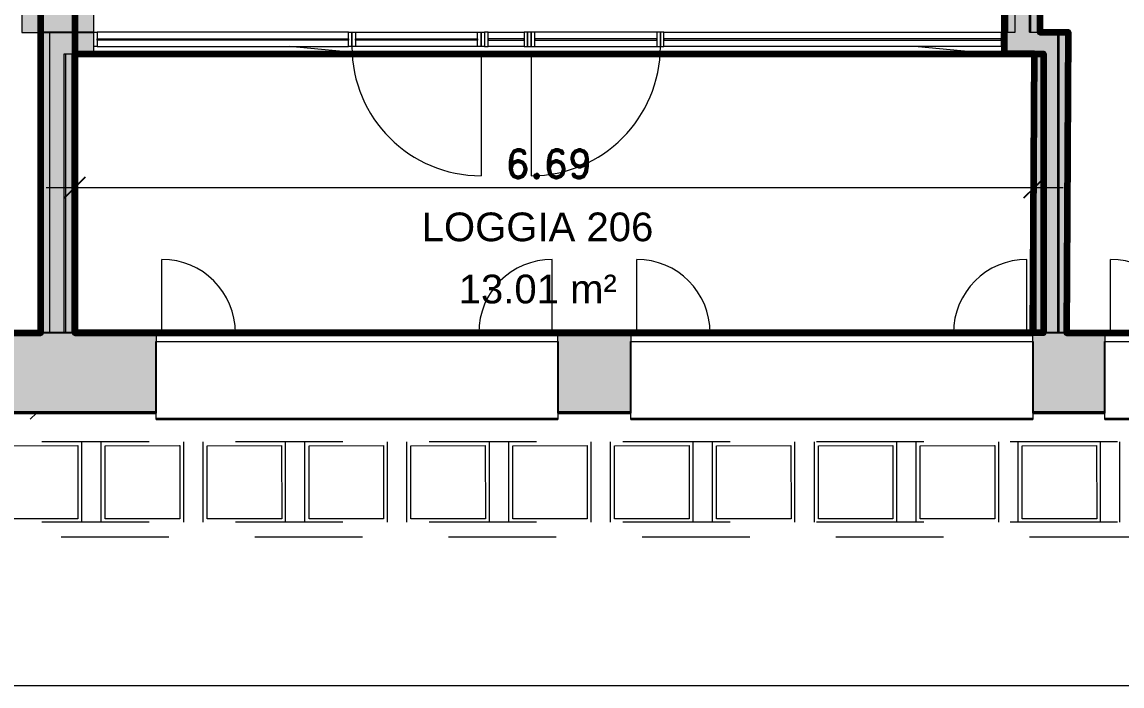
# Model space of a CAD drawing. Header units: metres. Extents: x -227.9 to -140, y 37.9 to 92.1.
# Drawn here: x -202.68 to -195.01, y 38.01 to 42.64 of the extents above; entities that cross this region are included whole.
import ezdxf

# ---------------------------------------------------------------- set-up
doc = ezdxf.new("R2010")
doc.units = ezdxf.units.M
doc.linetypes.add('JIS_02_0.7', pattern=[1.35, 0.75, -0.6])
for name, color, linetype, lineweight in [('A-ANNO-DIMS', 7, 'Continuous', 9), ('A-ANNO-DIMS-100', 7, 'Continuous', 9), ('A-AREA-IDEN', 7, 'Continuous', 9), ('A-FLOR', 7, 'Continuous', 5), ('A-GLAZ', 7, 'Continuous', 5), ('A-ROOF', 7, 'Continuous', 5), ('A-WALL', 7, 'Continuous', 5), ('A-WALL-PATT', 7, 'Continuous', 13), ('I-WALL', 7, 'Continuous', 5), ('S-COLS', 7, 'Continuous', 5)]:
    doc.layers.add(name, color=color, linetype=linetype, lineweight=lineweight)
doc.layers.add('A-DETL', color=94, linetype='Continuous', lineweight=5, true_color=0x00a600)
doc.layers.add('Chambre', color=40, linetype='Continuous')
doc.layers.add('LOGGIA', color=131, linetype='Continuous')
doc.styles.add('Arial_1', font='arial.ttf', dxfattribs={"height": 0.2})
doc.styles.add('RomanD_B', font='', dxfattribs={"height": 0.2})
doc.styles.get('RomanD_B').set_extended_font_data('RomanD', bold=True)
doc.dimstyles.new('LAG-Romans_0_2', dxfattribs={"dimscale": 0.3048, "dimtxt": 0.200715, "dimasz": 0.492126, "dimexe": 0.787402, "dimexo": 0.0625, "dimgap": 0, "dimtad": 1, "dimrnd": 0.01, "dimzin": 0, "dimdsep": 46, "dimtxsty": 'RomanD_B', "dimblk1": 'OBLIQUE', "dimblk2": 'OBLIQUE', "dimsah": 1, "dimcen": 0.09, "dimdle": 0.656168, "dimazin": 0, "dimtfac": 1, "dimtdec": 4, "dimtix": 1, "dimtmove": 0, "dimatfit": 3, "dimfxl": 0.787402, "dimfxlon": 1, "dimtvp": 1, "dimtolj": 1, "dimtzin": 0, "dimarcsym": 2})

# ---------------------------------------------------------------- blocks, each defined once
blk = doc.blocks.new('LAG-B2020-FENÊTRE-12FT-01-02 - LAG-B2020-FENÊTRE-12FT-01-02_01-13492388-MUC-LAG-PRO-PLA-ARC-TZN-N02-AG02Ec-Cote')
at = {"layer": 'A-GLAZ', "lineweight": 9}
for p, q in [((-0.76, 0.28), (-0.76, 0.7921)), ((1.9605, 0.28), (1.9605, 0.7921)), ((-0.8, 0.28), (2.0005, 0.28)), ((-0.8, 0.28), (-0.8, 0.22)), ((2.0005, 0.22), (2.0005, 0.28)), ((-0.8, 0.22), (2.0005, 0.22)), ((-0.8, -0.3131), (-0.8, -0.28)), ((2.0005, -0.28), (2.0005, -0.3131)), ((-0.8, -0.3229), (-0.8, -0.3131)), ((-0.8, -0.3131), (2.0005, -0.3131)), ((-0.8, -0.3229), (2.0005, -0.3229)), ((2.0005, -0.3131), (2.0005, -0.3229))]:
    blk.add_line(p, q, dxfattribs=at)
for centre, start, end in [((-0.76, 0.28), 360, 90), ((1.9605, 0.28), 90, 180)]:
    blk.add_arc(centre, 0.5121, start, end, dxfattribs=at)
blk = doc.blocks.new('MUC-LAG-DCE-M3D-ARC-FAC-TNV-v21_rvt-1-MUC-LAG-PRO-PLA-ARC-TZN-N02-AG02Ec-Cote')
at = {"layer": 'A-WALL', "true_color": 0x808080}
h = blk.add_hatch(color=8, dxfattribs=at)
h.paths.add_polyline_path([(-226.8416, 39.9197), (-226.8416, 40.4697), (-227.8654, 40.4697), (-227.8654, 39.9197), (-227.1683, 39.9197)])
h.paths.add_polyline_path([(-222.1519, 39.9197), (-222.1519, 40.3697), (-222.1582, 40.3697), (-222.1582, 40.4197), (-222.1982, 40.4197), (-222.1982, 40.4697), (-223.5016, 40.4697), (-223.5016, 39.9197)])
h.paths.add_polyline_path([(-207.0978, 39.9197), (-205.9043, 39.9197), (-205.9043, 40.4697), (-207.2372, 40.4697), (-207.2372, 40.4197), (-207.2772, 40.4197), (-207.2772, 40.3697), (-207.2872, 40.3697), (-207.2872, 39.9197)])
h.paths.add_polyline_path([(-203.4043, 39.9197), (-201.7467, 39.9197), (-201.7467, 40.4697), (-203.4043, 40.4697), (-203.4043, 40.4097)])
h.paths.add_polyline_path([(-198.8749, 39.9197), (-198.4372, 39.9197), (-198.4372, 40.4697), (-198.9462, 40.4697), (-198.9462, 39.9197)])
h.paths.add_polyline_path([(-195.5857, 39.9197), (-195.1338, 39.9197), (-195.1338, 40.4697), (-195.6367, 40.4697), (-195.6367, 39.9197)])
h.paths.add_polyline_path([(-190.9698, 39.9197), (-190.9698, 40.4697), (-192.3333, 40.4697), (-192.3333, 39.9197), (-192.2965, 39.9197)])
h.paths.add_polyline_path([(-187.3628, 39.9197), (-187.1717, 39.9197), (-187.1717, 40.3697), (-187.178, 40.3697), (-187.178, 40.4197), (-187.218, 40.4197), (-187.218, 40.4697), (-188.4698, 40.4697), (-188.4698, 39.9197)])
h.paths.add_polyline_path([(-170.1357, 39.9197), (-168.9169, 39.9197), (-168.9169, 40.4697), (-170.0857, 40.4697), (-170.0857, 40.4197), (-170.1257, 40.4197), (-170.1257, 40.3697), (-170.1357, 40.3697), (-170.1357, 40.2808)])
h.paths.add_polyline_path([(-166.4169, 39.9197), (-165.918, 39.9197), (-165.918, 40.3901), (-165.118, 40.3901), (-165.118, 39.9197), (-164.8205, 39.9197), (-164.8205, 40.3697), (-164.8278, 40.3697), (-164.8278, 40.4197), (-164.8678, 40.4197), (-164.8678, 40.4697), (-166.4169, 40.4697), (-166.4169, 40.2808)])
h.paths.add_polyline_path([(-153.1685, 39.9197), (-152.0718, 39.9197), (-152.0718, 40.3697), (-152.0818, 40.3697), (-152.0818, 40.4197), (-152.1218, 40.4197), (-152.1218, 40.4697), (-153.1667, 40.4697), (-153.1667, 40.4197), (-153.1685, 40.4197), (-153.1685, 40.2808)])
h.paths.add_polyline_path([(-150.9618, 39.9197), (-150.2717, 39.9197), (-150.2717, 40.3697), (-150.2817, 40.3697), (-150.2817, 40.4197), (-150.3217, 40.4197), (-150.3217, 40.4697), (-150.9118, 40.4697), (-150.9118, 40.4197), (-150.9518, 40.4197), (-150.9518, 40.3697), (-150.9618, 40.3697), (-150.9618, 40.2808)])
h.paths.add_polyline_path([(-148.1415, 39.9197), (-147.7184, 40.4697), (-149.1117, 40.4697), (-149.1117, 40.4197), (-149.1517, 40.4197), (-149.1517, 40.3697), (-149.1617, 40.3697), (-149.1617, 39.9197)])
h = blk.add_hatch(color=8, dxfattribs=at)
h.paths.add_polyline_path([(-226.8416, 39.9097), (-226.8416, 39.9197), (-227.8654, 39.9197), (-227.8654, 39.9097)])
h.paths.add_polyline_path([(-223.5016, 39.9097), (-222.1519, 39.9097), (-222.1519, 39.9197), (-223.5016, 39.9197)])
h.paths.add_polyline_path([(-207.2872, 39.9097), (-205.9043, 39.9097), (-205.9043, 39.9197), (-207.2872, 39.9197)])
h.paths.add_polyline_path([(-202.164, 39.9097), (-201.7467, 39.9097), (-201.7467, 39.9197), (-203.4043, 39.9197), (-203.4043, 39.9097)])
h.paths.add_polyline_path([(-198.9462, 39.9097), (-198.4372, 39.9097), (-198.4372, 39.9197), (-198.9462, 39.9197)])
h.paths.add_polyline_path([(-195.6367, 39.9097), (-195.1338, 39.9097), (-195.1338, 39.9197), (-195.6367, 39.9197)])
h.paths.add_polyline_path([(-192.2965, 39.9097), (-190.9698, 39.9097), (-190.9698, 39.9197), (-192.3333, 39.9197), (-192.3333, 39.9097)])
h.paths.add_polyline_path([(-188.4698, 39.9097), (-187.1717, 39.9097), (-187.1717, 39.9197), (-188.4698, 39.9197)])
h.paths.add_polyline_path([(-170.1357, 39.9097), (-168.9169, 39.9097), (-168.9169, 39.9197), (-170.1357, 39.9197)])
h.paths.add_polyline_path([(-166.4169, 39.9097), (-165.918, 39.9097), (-165.918, 39.9197), (-166.4169, 39.9197)])
h.paths.add_polyline_path([(-165.118, 39.9097), (-164.8205, 39.9097), (-164.8205, 39.9197), (-165.118, 39.9197), (-165.118, 39.9116)])
h.paths.add_polyline_path([(-153.1685, 39.9097), (-152.0718, 39.9097), (-152.0718, 39.9197), (-153.1685, 39.9197)])
h.paths.add_polyline_path([(-150.2717, 39.9097), (-150.2717, 39.9197), (-150.9618, 39.9197), (-150.9618, 39.9097)])
h.paths.add_polyline_path([(-148.1366, 39.9097), (-148.1289, 39.9197), (-149.1617, 39.9197), (-149.1617, 39.9097)])
at = {"layer": 'A-ROOF', "color": 9, "linetype": 'JIS_02_0.7', "lineweight": 9, "true_color": 0xc0c0c0}
blk.add_line((-204.5831, 38.0097), (-202.5802, 39.9097), dxfattribs=at)
at = {"layer": 'A-ROOF', "lineweight": 9}
blk.add_line((-189.8128, 38.0097), (-204.5831, 38.0097), dxfattribs=at)
at = {"layer": 'A-WALL', "lineweight": 25}
for p, q in [((-201.7467, 40.4697), (-203.4043, 40.4697)), ((-198.4372, 40.4697), (-198.9462, 40.4697)), ((-195.1338, 40.4697), (-195.6367, 40.4697)), ((-201.7467, 39.9097), (-201.7467, 40.4097)), ((-198.9462, 40.4097), (-198.9462, 39.9097)), ((-198.4372, 39.9097), (-198.4372, 40.4097)), ((-195.6367, 40.4097), (-195.6367, 39.9097)), ((-195.1338, 39.9097), (-195.1338, 40.4097)), ((-203.4043, 39.9097), (-201.7467, 39.9097)), ((-198.9462, 39.9097), (-198.4372, 39.9097)), ((-195.6367, 39.9097), (-195.1338, 39.9097))]:
    blk.add_line(p, q, dxfattribs=at)
at = {"layer": 'A-WALL', "lineweight": 9}
for p, q in [((-201.7467, 39.9197), (-203.4043, 39.9197)), ((-198.4372, 39.9197), (-198.9462, 39.9197)), ((-195.1338, 39.9197), (-195.6367, 39.9197))]:
    blk.add_line(p, q, dxfattribs=at)
at = {"layer": 'A-GLAZ', "lineweight": 9}
for p in [(-200.9467, 40.1897), (-197.6372, 40.1897), (-194.3338, 40.1897)]:
    blk.add_blockref('LAG-B2020-FENÊTRE-12FT-01-02 - LAG-B2020-FENÊTRE-12FT-01-02_01-13492388-MUC-LAG-PRO-PLA-ARC-TZN-N02-AG02Ec-Cote', p, dxfattribs=at)
blk = doc.blocks.new('LAG-C1020-FENÊTRE-12FT-22-01 - LAG-C1020-FENÊTRE-12FT-22-01-11436878-MUC-LAG-PRO-PLA-ARC-TZN-N02-AG02Ec-Cote')
at = {"layer": 'A-GLAZ'}
for p, q in [((0.45, 0.075), (0.45, 0.925)), ((-2.825, 0.025), (-0.475, 0.025)), ((0.425, 0.025), (-0.425, 0.025)), ((-0.475, -0.075), (-2.825, -0.075)), ((-0.425, -0.075), (0.425, -0.075))]:
    blk.add_line(p, q, dxfattribs=at)
at = {"layer": 'A-GLAZ', "lineweight": 13}
for p, q in [((-2.825, 0.025), (-2.85, 0.025)), ((-2.825, -0.075), (-2.825, 0.025)), ((-0.45, 0.025), (-0.475, 0.025)), ((-0.475, 0.025), (-0.475, -0.075)), ((-0.425, 0.025), (-0.45, 0.025)), ((-0.45, 0.025), (-0.45, -0.075)), ((-0.45, -0.075), (-0.45, 0.025)), ((-0.425, -0.075), (-0.425, 0.025)), ((0.45, 0.025), (0.425, 0.025)), ((0.425, 0.025), (0.425, -0.075)), ((0.45, -0.075), (0.45, 0.025)), ((0.475, 0.025), (0.45, 0.025)), ((0.45, 0.025), (0.45, -0.075)), ((0.475, -0.075), (0.475, 0.025)), ((-2.85, -0.075), (-2.825, -0.075)), ((-0.475, -0.02), (-2.825, -0.02)), ((-2.825, -0.02), (-2.825, -0.03)), ((-2.825, -0.03), (-0.475, -0.03)), ((-0.475, -0.03), (-0.475, -0.02)), ((-0.475, -0.075), (-0.45, -0.075)), ((-0.45, -0.075), (-0.425, -0.075)), ((0.425, -0.02), (-0.425, -0.02)), ((-0.425, -0.02), (-0.425, -0.03)), ((-0.425, -0.03), (0.425, -0.03)), ((0.425, -0.03), (0.425, -0.02)), ((0.425, -0.075), (0.45, -0.075)), ((0.45, -0.075), (0.475, -0.075))]:
    blk.add_line(p, q, dxfattribs=at)
at = {"layer": 'A-GLAZ'}
blk.add_arc((0.45, 0.025), 0.9, 90, 180, dxfattribs=at)
blk = doc.blocks.new('LAG-C1020-FENÊTRE-12FT-22-02 - LAG-C1020-FENÊTRE-12FT-22-02-02-15471733-MUC-LAG-PRO-PLA-ARC-TZN-N02-AG02Ec-Cote')
at = {"layer": 'A-GLAZ', "lineweight": 13}
for p, q in [((-1.525, 0.025), (-1.55, 0.025)), ((-1.55, 0.025), (-1.55, -0.075)), ((-1.525, -0.075), (-1.525, 0.025)), ((-1.25, 0.025), (-1.275, 0.025)), ((-1.275, 0.025), (-1.275, -0.075)), ((-1.25, -0.075), (-1.25, 0.025)), ((-1.55, -0.075), (-1.525, -0.075)), ((-1.275, -0.02), (-1.525, -0.02)), ((-1.525, -0.02), (-1.525, -0.03)), ((-1.525, -0.03), (-1.275, -0.03)), ((-1.275, -0.03), (-1.275, -0.02)), ((-1.275, -0.075), (-1.25, -0.075))]:
    blk.add_line(p, q, dxfattribs=at)
at = {"layer": 'A-GLAZ'}
for p, q in [((-1.525, 0.025), (-1.275, 0.025)), ((-1.275, -0.075), (-1.525, -0.075))]:
    blk.add_line(p, q, dxfattribs=at)
blk = doc.blocks.new('LAG-C1020-FENÊTRE-12FT-22-01 - LAG-C1020-FENÊTRE-12FT-22-01-11436879-MUC-LAG-PRO-PLA-ARC-TZN-N02-AG02Ec-Cote')
at = {"layer": 'A-GLAZ', "lineweight": 13}
for p, q in [((-2.25, 0.075), (-2.225, 0.075)), ((-2.225, 0.075), (-2.225, -0.025)), ((-2.225, 0.03), (-0.475, 0.03)), ((-2.225, 0.02), (-2.225, 0.03)), ((-0.475, 0.02), (-2.225, 0.02)), ((-0.475, -0.025), (-0.475, 0.075)), ((-0.475, 0.075), (-0.45, 0.075)), ((-0.475, 0.03), (-0.475, 0.02)), ((-0.45, 0.075), (-0.425, 0.075)), ((-0.45, -0.025), (-0.45, 0.075)), ((-0.45, 0.075), (-0.45, -0.025)), ((-0.425, 0.075), (-0.425, -0.025)), ((-0.425, 0.02), (-0.425, 0.03)), ((-0.425, 0.03), (0.425, 0.03)), ((0.425, 0.02), (-0.425, 0.02)), ((0.425, 0.075), (0.45, 0.075)), ((0.425, -0.025), (0.425, 0.075)), ((0.425, 0.03), (0.425, 0.02)), ((0.45, 0.075), (0.45, -0.025)), ((0.45, 0.075), (0.475, 0.075)), ((0.45, -0.025), (0.45, 0.075)), ((0.475, 0.075), (0.475, -0.025)), ((-2.225, -0.025), (-2.25, -0.025)), ((-0.45, -0.025), (-0.475, -0.025)), ((-0.425, -0.025), (-0.45, -0.025)), ((0.45, -0.025), (0.425, -0.025)), ((0.475, -0.025), (0.45, -0.025))]:
    blk.add_line(p, q, dxfattribs=at)
at = {"layer": 'A-GLAZ'}
for p, q in [((-0.475, 0.075), (-2.225, 0.075)), ((-0.425, 0.075), (0.425, 0.075)), ((-2.225, -0.025), (-0.475, -0.025)), ((0.425, -0.025), (-0.425, -0.025)), ((0.45, -0.075), (0.45, -0.925))]:
    blk.add_line(p, q, dxfattribs=at)
blk.add_arc((0.45, -0.025), 0.9, 180, 270, dxfattribs=at)
blk = doc.blocks.new('DIMBLOCK132-MUC-LAG-PRO-PLA-ARC-TZN-N02-AG02Ec-Cote')
at = {"layer": 'A-ANNO-DIMS-100', "transparency": 16777216}
for p, q in [((-202.3142, 41.7225), (-202.3142, 41.2425)), ((-202.3142, 41.4825), (-202.3142, 41.7225)), ((-195.6251, 41.7225), (-195.6251, 41.2425)), ((-195.6251, 41.4825), (-195.6251, 41.7225)), ((-202.5142, 41.4825), (-195.4251, 41.4825))]:
    blk.add_line(p, q, dxfattribs=at)
at = {"layer": 'A-ANNO-DIMS-100', "lineweight": 25, "transparency": 16777216}
for p, q in [((-202.3142, 41.4825), (-202.2392, 41.5575)), ((-195.6251, 41.4825), (-195.5501, 41.5575)), ((-202.3142, 41.4825), (-202.3892, 41.4075)), ((-195.6251, 41.4825), (-195.7001, 41.4075))]:
    blk.add_line(p, q, dxfattribs=at)
at = {"layer": 'A-ANNO-DIMS-100', "color": 0, "transparency": 16777216, "insert": (-199.3132, 41.7481), "char_height": 0.2, "width": 0.824475, "attachment_point": 1, "line_spacing_factor": 1.146391, "style": 'RomanD_B'}
blk.add_mtext('6.69', dxfattribs=at)
blk = doc.blocks.new('_Oblique')
at = {"color": 0, "linetype": 'ByBlock', "lineweight": -2}
blk.add_line((-0.5, -0.5), (0.5, 0.5), dxfattribs=at)

msp = doc.modelspace()

# ---------------------------------------------------------------- hatches: boundary and pattern name
at = {"layer": 'A-WALL-PATT', "lineweight": 5, "true_color": 0xaaaaaa}
for points in [[(-195.6492, 42.5646), (-195.6492, 47.7374), (-195.6592, 47.7374), (-195.6592, 42.5646)], [(-195.4521, 40.4697), (-195.4521, 42.5646), (-195.4621, 42.5646), (-195.4621, 40.4697)], [(-202.3772, 40.4697), (-202.3772, 42.4146), (-202.3872, 42.4146), (-202.3872, 40.4697)]]:
    msp.add_hatch(color=253, dxfattribs=at).paths.add_polyline_path(points)
at = {"layer": 'I-WALL', "true_color": 0xaaaaaa}
for points in [[(-195.8092, 42.5646), (-195.8092, 47.7374), (-195.8222, 47.7374), (-195.8222, 42.5646)], [(-195.7592, 42.5646), (-195.7592, 47.7374), (-195.8092, 47.7374), (-195.8092, 42.5646)], [(-195.6592, 42.5646), (-195.6592, 47.7374), (-195.7592, 47.7374), (-195.7592, 42.5646)], [(-195.5992, 42.5646), (-195.5992, 47.7374), (-195.6492, 47.7374), (-195.6492, 42.5646)], [(-195.5862, 42.5646), (-195.5862, 47.7374), (-195.5992, 47.7374), (-195.5992, 42.5646)], [(-202.5372, 40.4697), (-202.5372, 42.5646), (-202.5502, 42.5646), (-202.5502, 40.4697)], [(-202.4872, 40.4697), (-202.4872, 42.5646), (-202.5372, 42.5646), (-202.5372, 40.4697)], [(-202.4872, 40.4697), (-202.3872, 40.4697), (-202.3872, 42.5646), (-202.4872, 42.5646), (-202.4872, 41.3524)], [(-195.4021, 40.4697), (-195.4021, 42.5646), (-195.4521, 42.5646), (-195.4521, 40.4697)], [(-195.3891, 40.4697), (-195.3891, 42.5646), (-195.4021, 42.5646), (-195.4021, 40.4697)], [(-202.3272, 40.4697), (-202.3272, 42.4146), (-202.3772, 42.4146), (-202.3772, 40.4697)], [(-202.3142, 40.4697), (-202.3142, 42.4146), (-202.3272, 42.4146), (-202.3272, 40.4697)], [(-195.6121, 40.4697), (-195.6121, 42.4146), (-195.6251, 42.4146), (-195.6251, 40.4697)], [(-195.5621, 40.4697), (-195.5621, 42.4146), (-195.6121, 42.4146), (-195.6121, 40.4697), (-195.5857, 40.4697)], [(-195.4621, 40.4697), (-195.4621, 42.4146), (-195.5621, 42.4146), (-195.5621, 40.4697)]]:
    msp.add_hatch(color=253, dxfattribs=at).paths.add_polyline_path(points)
h = msp.add_hatch(color=253, dxfattribs=at)
h.paths.add_polyline_path([(-195.5857, 42.4146), (-195.4621, 42.4146), (-195.4621, 42.5646), (-195.8322, 42.5646), (-195.8322, 42.4146), (-195.6121, 42.4146)])
h.paths.add_polyline_path([(-202.3772, 42.4146), (-202.1822, 42.4146), (-202.1822, 42.5646), (-202.3872, 42.5646), (-202.3872, 42.4146)])
at = {"layer": 'S-COLS', "true_color": 0x808080}
msp.add_hatch(color=8, dxfattribs=at).paths.add_polyline_path([(-202.6822, 42.5635), (-202.1822, 42.5635), (-202.1822, 43.0635), (-202.6822, 43.0635)])

# ---------------------------------------------------------------- linework, layer by layer
at = {"layer": 'A-DETL', "color": 9, "linetype": 'JIS_02_0.7', "lineweight": 9, "true_color": 0xc0c0c0}
for p, q in [((-151.8448, 39.7116), (-222.7553, 39.7116)), ((-202.8119, 39.684), (-202.2931, 39.6847)), ((-202.8119, 39.684), (-202.2936, 39.6847)), ((-202.2931, 39.6847), (-202.2924, 39.1745)), ((-202.2672, 39.7116), (-202.2672, 39.1507)), ((-202.1299, 39.1507), (-202.1299, 39.7116)), ((-202.1017, 39.684), (-201.5829, 39.6847)), ((-202.1017, 39.684), (-201.5834, 39.6847)), ((-202.1017, 39.1737), (-202.1017, 39.684)), ((-201.5829, 39.6847), (-201.5822, 39.1745)), ((-201.557, 39.7116), (-201.557, 39.1507)), ((-201.4197, 39.1507), (-201.4197, 39.7116)), ((-201.3916, 39.684), (-200.8727, 39.6847)), ((-201.3916, 39.684), (-200.8732, 39.6847)), ((-201.3916, 39.1737), (-201.3916, 39.684)), ((-200.8727, 39.6847), (-200.872, 39.1745)), ((-200.8468, 39.7116), (-200.8468, 39.1507)), ((-200.7096, 39.1507), (-200.7096, 39.7116)), ((-200.6814, 39.684), (-200.1625, 39.6847)), ((-200.6814, 39.684), (-200.1631, 39.6847)), ((-200.6814, 39.1737), (-200.6814, 39.684)), ((-200.1625, 39.6847), (-200.1619, 39.1745)), ((-200.1367, 39.7116), (-200.1367, 39.1507)), ((-199.9994, 39.1507), (-199.9994, 39.7116)), ((-199.9712, 39.684), (-199.4524, 39.6847)), ((-199.9712, 39.684), (-199.4529, 39.6847)), ((-199.9712, 39.1737), (-199.9712, 39.684)), ((-199.4524, 39.6847), (-199.4517, 39.1745)), ((-199.4265, 39.7116), (-199.4265, 39.1507)), ((-199.2892, 39.1507), (-199.2892, 39.7116)), ((-199.261, 39.684), (-198.7422, 39.6847)), ((-199.261, 39.684), (-198.7427, 39.6847)), ((-199.261, 39.1737), (-199.261, 39.684)), ((-198.7422, 39.6847), (-198.7415, 39.1745)), ((-198.7163, 39.7116), (-198.7163, 39.1507)), ((-198.579, 39.1507), (-198.579, 39.7116)), ((-198.5509, 39.684), (-198.032, 39.6847)), ((-198.5509, 39.684), (-198.0325, 39.6847)), ((-198.5509, 39.1737), (-198.5509, 39.684)), ((-198.032, 39.6847), (-198.0313, 39.1745)), ((-198.0061, 39.7116), (-198.0061, 39.1507)), ((-197.8689, 39.1507), (-197.8689, 39.7116)), ((-197.8407, 39.684), (-197.3218, 39.6847)), ((-197.8407, 39.684), (-197.3224, 39.6847)), ((-197.8407, 39.1737), (-197.8407, 39.684)), ((-197.3218, 39.6847), (-197.3212, 39.1745)), ((-197.296, 39.7116), (-197.296, 39.1507)), ((-197.1587, 39.1507), (-197.1587, 39.7116)), ((-197.1305, 39.684), (-196.6117, 39.6847)), ((-197.1305, 39.684), (-196.6122, 39.6847)), ((-197.1305, 39.1737), (-197.1305, 39.684)), ((-196.6117, 39.6847), (-196.611, 39.1745)), ((-196.5858, 39.7116), (-196.5858, 39.1507)), ((-196.4485, 39.1507), (-196.4485, 39.7116)), ((-196.4203, 39.684), (-195.9015, 39.6847)), ((-196.4203, 39.684), (-195.902, 39.6847)), ((-196.4203, 39.1737), (-196.4203, 39.684)), ((-195.9015, 39.6847), (-195.9008, 39.1745)), ((-195.8756, 39.7116), (-195.8756, 39.1507)), ((-195.7383, 39.1507), (-195.7383, 39.7116)), ((-195.7102, 39.684), (-195.1913, 39.6847)), ((-195.7102, 39.684), (-195.1918, 39.6847)), ((-195.7102, 39.1737), (-195.7102, 39.684)), ((-195.1913, 39.6847), (-195.1906, 39.1745)), ((-195.1654, 39.7116), (-195.1654, 39.1507)), ((-195.0282, 39.1507), (-195.0282, 39.7116)), ((-151.8448, 39.1507), (-222.751, 39.1507)), ((-202.2924, 39.1745), (-202.8119, 39.1737)), ((-201.5822, 39.1745), (-202.1017, 39.1737)), ((-200.872, 39.1745), (-201.3916, 39.1737)), ((-200.1619, 39.1745), (-200.6814, 39.1737)), ((-199.4517, 39.1745), (-199.9712, 39.1737)), ((-198.7415, 39.1745), (-199.261, 39.1737)), ((-198.0313, 39.1745), (-198.5509, 39.1737)), ((-197.3212, 39.1745), (-197.8407, 39.1737)), ((-196.611, 39.1745), (-197.1305, 39.1737)), ((-195.9008, 39.1745), (-196.4203, 39.1737)), ((-195.1906, 39.1745), (-195.7102, 39.1737))]:
    msp.add_line(p, q, dxfattribs=at)
at = {"layer": 'A-DETL', "color": 7, "linetype": 'JIS_02_0.7'}
msp.add_line((-151.7095, 39.0461), (-222.8783, 39.0461), dxfattribs=at)
at = {"layer": 'A-FLOR'}
msp.add_line((-195.8322, 42.4146), (-202.1822, 42.4146), dxfattribs=at)
at = {"layer": 'A-FLOR', "lineweight": 9}
for p, q in [((-200.2717, 42.4146), (-200.8171, 42.4646)), ((-196.4352, 42.4646), (-195.8898, 42.4146))]:
    msp.add_line(p, q, dxfattribs=at)
at = {"layer": 'A-WALL'}
for p, q in [((-195.8092, 42.5646), (-195.8092, 47.7374)), ((-195.7592, 42.5646), (-195.7592, 47.7374)), ((-195.6592, 42.5646), (-195.6592, 47.7374)), ((-195.6492, 42.5646), (-195.6492, 47.7374)), ((-195.5992, 42.5646), (-195.5992, 47.7374)), ((-202.5372, 40.4697), (-202.5372, 42.5646)), ((-202.4872, 40.4697), (-202.4872, 42.5646)), ((-195.8222, 42.5646), (-195.7592, 42.5646)), ((-195.6592, 42.5646), (-195.5862, 42.5646)), ((-195.4621, 40.4697), (-195.4621, 42.5646)), ((-195.4521, 40.4697), (-195.4521, 42.5646)), ((-195.4021, 40.4697), (-195.4021, 42.5646)), ((-202.3872, 40.4697), (-202.3872, 42.4146)), ((-202.3872, 42.4146), (-202.3142, 42.4146)), ((-202.3772, 40.4697), (-202.3772, 42.4146)), ((-202.3272, 40.4697), (-202.3272, 42.4146)), ((-195.5621, 42.4146), (-195.6251, 42.4146)), ((-195.6121, 40.4697), (-195.6121, 42.4146)), ((-195.5621, 40.4697), (-195.5621, 42.4146))]:
    msp.add_line(p, q, dxfattribs=at)
at = {"layer": 'Chambre', "lineweight": 140}
for points in [[(-202.5502, 49.6135), (-202.6822, 49.6135), (-202.6822, 49.9505), (-205.969, 49.9505), (-205.969, 48.8016), (-205.969, 48.7386), (-206.5642, 48.7386), (-206.5642, 40.4697), (-202.5502, 40.4697), (-202.5502, 49.6135)], [(-195.8292, 49.1286), (-197.3166, 49.1286), (-197.3641, 49.9505), (-202.1822, 49.9635), (-202.1822, 49.6135), (-202.3142, 49.6135), (-202.3142, 40.4697), (-195.6367, 40.4697), (-195.6251, 42.4146), (-195.8322, 42.4146), (-195.8292, 49.1286)], [(-191.6412, 48.7386), (-192.236, 48.7386), (-192.236, 49.9505), (-193.7413, 49.9505), (-195.5792, 49.9505), (-195.5862, 42.5646), (-195.3891, 42.5646), (-195.4021, 40.4697), (-191.6412, 40.4697), (-191.6412, 48.7386)]]:
    msp.add_lwpolyline(points, dxfattribs=at)
at = {"layer": 'I-WALL', "lineweight": 13}
for p, q in [((-195.8222, 47.7374), (-195.8222, 42.5646)), ((-195.5862, 42.5646), (-195.5862, 47.7374)), ((-202.5502, 42.5646), (-202.5502, 40.4697)), ((-202.1822, 42.5646), (-202.5502, 42.5646)), ((-202.1822, 42.4146), (-202.1822, 42.5646)), ((-195.8222, 42.5646), (-195.8322, 42.5646)), ((-195.8322, 42.5646), (-195.8322, 42.4146)), ((-195.3891, 42.5646), (-195.5862, 42.5646)), ((-195.3891, 40.4697), (-195.3891, 42.5646)), ((-202.3142, 40.4697), (-202.3142, 42.4146)), ((-202.3142, 42.4146), (-202.1822, 42.4146)), ((-195.8322, 42.4146), (-195.6251, 42.4146)), ((-195.6251, 42.4146), (-195.6251, 40.4697)), ((-202.5502, 40.4697), (-202.3142, 40.4697)), ((-195.6251, 40.4697), (-195.3891, 40.4697))]:
    msp.add_line(p, q, dxfattribs=at)
at = {"layer": 'LOGGIA', "lineweight": 140}
msp.add_lwpolyline([(-202.3142, 42.4146), (-195.5621, 42.4146), (-195.5621, 40.4697), (-202.3142, 40.4697)], close=True, dxfattribs=at)
at = {"layer": 'S-COLS', "lineweight": 9}
for p, q in [((-202.6822, 43.0635), (-202.6822, 42.5635)), ((-202.1822, 42.5635), (-202.1822, 43.0635)), ((-202.6822, 42.5635), (-202.1822, 42.5635))]:
    msp.add_line(p, q, dxfattribs=at)

# ---------------------------------------------------------------- block references
at = {"lineweight": 5}
msp.add_blockref('MUC-LAG-DCE-M3D-ARC-FAC-TNV-v21_rvt-1-MUC-LAG-PRO-PLA-ARC-TZN-N02-AG02Ec-Cote', (0, 0), dxfattribs=at)
at = {"layer": 'A-GLAZ'}
msp.add_blockref('LAG-C1020-FENÊTRE-12FT-22-01 - LAG-C1020-FENÊTRE-12FT-22-01-11436879-MUC-LAG-PRO-PLA-ARC-TZN-N02-AG02Ec-Cote', (-199.9322, 42.4896), dxfattribs=at)
at = {"layer": 'A-GLAZ', "rotation": 180}
for name, p in [('LAG-C1020-FENÊTRE-12FT-22-02 - LAG-C1020-FENÊTRE-12FT-22-02-02-15471733-MUC-LAG-PRO-PLA-ARC-TZN-N02-AG02Ec-Cote', (-200.7072, 42.4896)), ('LAG-C1020-FENÊTRE-12FT-22-01 - LAG-C1020-FENÊTRE-12FT-22-01-11436878-MUC-LAG-PRO-PLA-ARC-TZN-N02-AG02Ec-Cote', (-198.6822, 42.4896))]:
    msp.add_blockref(name, p, dxfattribs=at)

# ---------------------------------------------------------------- texts
at = {"layer": 'A-AREA-IDEN', "color": 164, "true_color": 0x0029a5, "char_height": 0.2, "attachment_point": 1, "style": 'Arial_1'}
for s, insert, width in [('LOGGIA 206', (-199.8961, 41.3084), 1.988185), ('13.01 m²', (-199.6381, 40.8756), 1.362869)]:
    msp.add_mtext(s, dxfattribs=dict(at, insert=insert, width=width))

# ---------------------------------------------------------------- dimensions: what is measured, and where the dimension line sits
at = {"layer": 'A-ANNO-DIMS'}
dim = msp.add_linear_dim(base=(-195.6251, 41.4825), p1=(-202.3142, 41.7225), p2=(-195.6251, 41.7225), dimstyle='LAG-Romans_0_2', override={"dimpost": '<>', "dimfxl": 6.689098}, dxfattribs=at)
dim.commit()
dim.dimension.update_dxf_attribs({"geometry": 'DIMBLOCK132-MUC-LAG-PRO-PLA-ARC-TZN-N02-AG02Ec-Cote', "text_midpoint": (-198.9696, 41.5825)})

doc.saveas('drawing.dxf')
